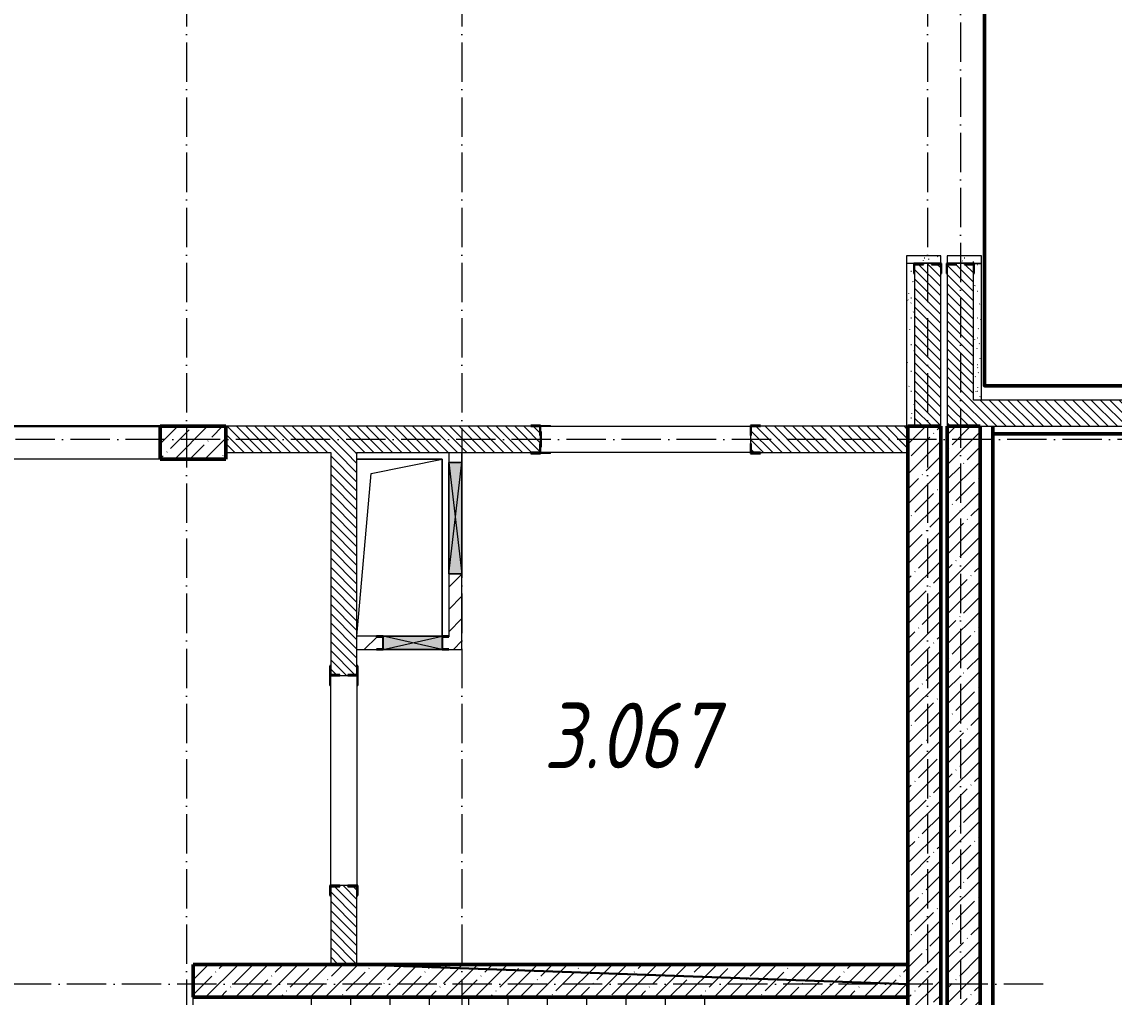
# Model space of a CAD drawing. Header units: millimetres. Extents: x -213536 to 1564669, y -45299 to 942238.
# Drawn here: x 617417 to 625744, y 345112 to 352545 of the extents above; entities that cross this region are included whole.
import ezdxf

# ---------------------------------------------------------------- set-up
doc = ezdxf.new("R2010")
doc.units = ezdxf.units.MM
doc.linetypes.add('50_200_ШТРИХ_1Т_ш5_п1_п1_', pattern=[700, 500, -100, 0, -100])
for name, color, linetype, lineweight in [('8.2)', 3, 'Continuous', 50), ('8.3)', 5, 'Continuous', 50), ('8.4)', 6, 'Continuous', 50), ('A-DETL-GENF-OTLN', 7, 'Continuous', 9), ('A-FLOR-____-OTLN', 7, 'Continuous', 9), ('A-GENM-____-MCUT', 7, 'Continuous', 25), ('A-GENM-____-OTLN', 7, 'Continuous', 9), ('A-GENM-____-OTLN-1', 7, 'Continuous', 25), ('A-GLAZ-____-OTLN', 7, 'Continuous', 9), ('A-WALL-____-MCUT', 7, 'Continuous', 13), ('A-WALL-____-MCUT-2', 7, 'Continuous', 50), ('A-WALL-____-OTLN', 7, 'Continuous', 9), ('A-WALL-____-PATT-1', 7, 'Continuous', 9), ('A-WALL-FNSH-MCUT-1', 7, 'Continuous', 9), ('I-WALL-____-OTLN', 7, 'Continuous', 9), ('S-GRID-____-OTLN-1', 7, '50_200_ШТРИХ_1Т_ш5_п1_п1_', 9), ('S-STRS-____-OTLN-1', 7, 'Continuous', 9), ('Марки помещений', 7, 'Continuous', 9)]:
    doc.layers.add(name, color=color, linetype=linetype, lineweight=lineweight)
doc.layers.add('A-WALL-____-PATT-2', color=7, linetype='Continuous', lineweight=9, true_color=0x787878)
doc.styles.add('ISOCPEUR_I_2', font='isocpeui.ttf', dxfattribs={"width": 0.85, "height": 2.3})
pattern_1 = [(135, (549721.475, 286281.11), (-35.35534, -35.35534), [])]
pattern_2 = [(45, (549721.47, 286281.11), (-84.85281, 84.85281), [])]
pattern_3 = [(45, (549721.47, 286281.11), (-114.04925, 114.04925), []), (45, (549835.52, 286281.11), (-114.04925, 114.04925), [201.612, -40.322, 3.353, -36.97])]
pattern_4 = [(0, (549721.475, 286281.11), (203.2, 50.8), [3.353, -149.047, 3.353, -149.047, -812.8]), (0, (549721.475, 286281.11), (203.2, 50.8), [-304.8, 3.353, -301.447, 3.353, -149.047, -355.6]), (0, (549721.475, 286281.11), (203.2, 50.8), [-762, 3.353, -98.247, 3.353, -250.647]), (120, (549797.675, 286306.51), (-145.59409, 150.576362), [3.353, -149.047, 3.353, -149.047, -812.8]), (120, (549797.675, 286306.51), (-145.59409, 150.576362), [-304.8, 3.353, -301.447, 3.353, -149.047, -355.6]), (120, (549797.675, 286306.51), (-145.59409, 150.576362), [-762, 3.353, -98.247, 3.353, -250.647]), (240, (549823.075, 286408.11), (-57.60591, -201.376362), [3.353, -149.047, 3.353, -149.047, -812.8]), (240, (549823.075, 286408.11), (-57.60591, -201.376362), [-304.8, 3.353, -301.447, 3.353, -149.047, -355.6]), (240, (549823.075, 286408.11), (-57.60591, -201.376362), [-762, 3.353, -98.247, 3.353, -250.647])]

# ---------------------------------------------------------------- blocks, each defined once
blk = doc.blocks.new('Фахверк_СКБ_Уголок - 200_3550-28267367-АР1_План отверстий 3 этажа в осях 1-64_Ю-ЯЯ')
at = {"layer": 'A-GENM-____-MCUT'}
for p, q in [((200, 156), (125, 156)), ((125, 156), (125, 81)), ((131, 81), (131, 150)), ((131, 150), (200, 150)), ((200, 150), (200, 156)), ((125, 81), (131, 81)), ((131, 19), (125, 19)), ((125, 19), (125, -56)), ((131, -50), (131, 19)), ((125, -56), (200, -56)), ((200, -50), (131, -50)), ((200, -56), (200, -50))]:
    blk.add_line(p, q, dxfattribs=at)
blk = doc.blocks.new('154_Стойка_СКБ_Уголок - СМ-2180_200-28268025-АР1_План отверстий 3 этажа в осях 1-64_Ю-ЯЯ')
at = {"layer": 'A-GENM-____-MCUT'}
for p, q in [((125, 156), (125, 81)), ((200, 156), (125, 156)), ((131, 81), (131, 150)), ((131, 150), (200, 150)), ((200, 150), (200, 156)), ((125, 81), (131, 81)), ((131, 19), (125, 19)), ((125, 19), (125, -56)), ((131, -50), (131, 19)), ((125, -56), (200, -56)), ((200, -50), (131, -50)), ((200, -56), (200, -50))]:
    blk.add_line(p, q, dxfattribs=at)
blk = doc.blocks.new('Стойка_Влож_Полоса боковая - Полоса-28213942-АР1_План отверстий 3 этажа в осях 1-64_Ю-ЯЯ')
at = {"layer": 'A-GENM-____-OTLN'}
for p, q in [((-5, 60), (0, 60)), ((-5, -60), (-5, 60)), ((0, -60), (-5, -60))]:
    blk.add_line(p, q, dxfattribs=at)
blk = doc.blocks.new('Стойка_Влож_Уголок_Опорный - Уголок-28213941-АР1_План отверстий 3 этажа в осях 1-64_Ю-ЯЯ')
at = {"layer": 'A-GENM-____-OTLN'}
for p, q in [((-212, -6), (-212, 0)), ((0, 0), (0, -6)), ((-212, -75), (-212, -6)), ((-212, -6), (-206, -6)), ((-212, -75), (-206, -75)), ((-6, -6), (0, -6)), ((-6, -75), (0, -75)), ((0, -6), (0, -75))]:
    blk.add_line(p, q, dxfattribs=at)
blk = doc.blocks.new('Фахверк_СКБ_Уголок - 200_3960-28268576-АР1_План отверстий 3 этажа в осях 1-64_Ю-ЯЯ')
at = {"layer": 'A-GENM-____-MCUT'}
for p, q in [((200, 156), (125, 156)), ((125, 156), (125, 81)), ((131, 81), (131, 150)), ((131, 150), (200, 150)), ((200, 150), (200, 156)), ((125, 81), (131, 81)), ((131, 19), (125, 19)), ((125, 19), (125, -56)), ((131, -50), (131, 19)), ((125, -56), (200, -56)), ((200, -50), (131, -50)), ((200, -56), (200, -50))]:
    blk.add_line(p, q, dxfattribs=at)
blk = doc.blocks.new('154_Стойка_СКБ_Уголок - СМ-2540_200-37126399-АР1_План отверстий 3 этажа в осях 1-64_Ю-ЯЯ')
at = {"layer": 'A-GENM-____-MCUT'}
for p, q in [((125, 156), (125, 81)), ((200, 156), (125, 156)), ((131, 81), (131, 150)), ((131, 150), (200, 150)), ((200, 150), (200, 156)), ((125, 81), (131, 81)), ((131, 19), (125, 19)), ((125, 19), (125, -56)), ((131, -50), (131, 19)), ((125, -56), (200, -56)), ((200, -50), (131, -50)), ((200, -56), (200, -50))]:
    blk.add_line(p, q, dxfattribs=at)
blk = doc.blocks.new('Стойка_Влож_Полоса боковая - Полоса-V164-АР1_План отверстий 3 этажа в осях 1-64_Ю-ЯЯ')
at = {"layer": 'A-GENM-____-OTLN'}
for p, q in [((-5, 60), (0, 60)), ((-5, -60), (-5, 60)), ((0, 31), (0, -31)), ((0, -60), (-5, -60))]:
    blk.add_line(p, q, dxfattribs=at)
blk = doc.blocks.new('АР_Перемычка - АР_Перемычка-37111637-АР1_План отверстий 3 этажа в осях 1-64_Ю-ЯЯ')
at = {"layer": 'A-GENM-____-OTLN'}
blk.add_line((-400, -100), (-392, -100), dxfattribs=at)
blk = doc.blocks.new('AR_Отверстие прямоугольное _в плите_ - AR_Отверстие прямоугольное _в плите_-V206-АР1_План отверстий 3 этажа в осях 1-64_Ю-ЯЯ')
at = {"layer": 'A-GENM-____-OTLN'}
for p, q in [((325, 675), (-325, 675)), ((-216.7, 566.7), (325, 675)), ((325, -675), (325, 675)), ((-325, -675), (-216.7, 566.7))]:
    blk.add_line(p, q, dxfattribs=at)
blk = doc.blocks.new('AR_Отверстие прямоугольное _в стене_ - AR_Отверстие прямоугольное _в стене__ОВ-36931939-АР1_План отверстий 3 этажа в осях 1-64_Ю-ЯЯ')
at = {"layer": 'A-GLAZ-____-OTLN'}
blk.add_hatch(color=256, dxfattribs=at).paths.add_polyline_path([(225, 50), (-225, 50), (-225, -50), (225, -50), (225, 47)], flags=0)
at = {"layer": 'A-DETL-GENF-OTLN'}
for p, q in [((-225, 50), (225, 50)), ((225, 50), (-225, -50)), ((-225, 50), (225, -50)), ((225, 50), (-225, 50)), ((225, -50), (-225, -50)), ((-225, -50), (225, -50))]:
    blk.add_line(p, q, dxfattribs=at)
blk = doc.blocks.new('AR_Отверстие прямоугольное _в стене_ - AR_Отверстие прямоугольное _в стене__ОВ-36933867-АР1_План отверстий 3 этажа в осях 1-64_Ю-ЯЯ')
at = {"layer": 'A-GLAZ-____-OTLN'}
blk.add_hatch(color=256, dxfattribs=at).paths.add_polyline_path([(-425, -50), (425, -50), (425, 50), (-425, 50)], flags=0)
at = {"layer": 'A-DETL-GENF-OTLN'}
for p, q in [((-425, -50), (-425, 50)), ((-425, 50), (425, 50)), ((425, 50), (-425, -50)), ((-425, 50), (425, -50)), ((425, 50), (-425, 50)), ((-425, 50), (-425, -50)), ((425, 50), (425, -50)), ((425, -50), (425, 50)), ((425, -50), (-425, -50)), ((-425, -50), (425, -50))]:
    blk.add_line(p, q, dxfattribs=at)
blk = doc.blocks.new('154_Фахверк_СКБ_Швеллер - Тип_100_3960_зеркало-36793856-АР1_План отверстий 3 этажа в осях 1-64_Ю-ЯЯ')
at = {"layer": 'A-GENM-____-MCUT'}
for p, q in [((175, 50), (125, 50)), ((125, 50), (125, -50)), ((128, 47), (175, 47)), ((128, -47), (128, 47)), ((175, 47), (175, 50)), ((125, -50), (175, -50)), ((175, -47), (128, -47)), ((175, -50), (175, -47))]:
    blk.add_line(p, q, dxfattribs=at)
blk = doc.blocks.new('154_Фахверк_СКБ_Швеллер - Тип_100_3960-28318856-АР1_План отверстий 3 этажа в осях 1-64_Ю-ЯЯ')
at = {"layer": 'A-GENM-____-MCUT'}
for p, q in [((175, 50), (125, 50)), ((125, 50), (125, -50)), ((128, 47), (175, 47)), ((128, -47), (128, 47)), ((175, 47), (175, 50)), ((125, -50), (175, -50)), ((175, -47), (128, -47)), ((175, -50), (175, -47))]:
    blk.add_line(p, q, dxfattribs=at)

msp = doc.modelspace()

# ---------------------------------------------------------------- hatches: boundary and pattern name
at = {"layer": 'A-WALL-____-PATT-1'}
h = msp.add_hatch(dxfattribs=at)
h.set_pattern_fill('FP_9', color=256, style=0, pattern_type=2)
h.set_pattern_definition(pattern_1)
h.paths.add_polyline_path([(624421.5, 349462.2), (624421.5, 350696.2), (624352.5, 350696.2), (624352.5, 350702.2), (624290.5, 350702.2), (624290.5, 350696.2), (624221.5, 350696.2), (624221.5, 349462.2)], flags=0)
h.paths.add_polyline_path([(624352.5, 352922.2), (624352.5, 352928.2), (624421.5, 352928.2), (624421.5, 353462.2), (624221.5, 353462.2), (624221.5, 352928.2), (624290.5, 352928.2), (624290.5, 352922.2)], flags=0)
h = msp.add_hatch(dxfattribs=at)
h.set_pattern_fill('FP_9', color=256, style=0, pattern_type=2)
h.set_pattern_definition(pattern_1)
h.paths.add_polyline_path([(624671.5, 349662.2), (624671.5, 350696.2), (624602.5, 350696.2), (624602.5, 350702.2), (624540.5, 350702.2), (624540.5, 350696.2), (624471.5, 350696.2), (624471.5, 349662.2)], flags=0)
h.paths.add_polyline_path([(624602.5, 352922.2), (624602.5, 352928.2), (624671.5, 352928.2), (624671.5, 353462.2), (624471.5, 353462.2), (624471.5, 352928.2), (624540.5, 352928.2), (624540.5, 352922.2)], flags=0)
h = msp.add_hatch(dxfattribs=at)
h.set_pattern_fill('FP_9', color=256, style=0, pattern_type=2)
h.set_pattern_definition(pattern_1)
h.paths.add_polyline_path([(627221.5, 349462.2), (627221.5, 349662.2), (626931.5, 349662.2), (626931.5, 349462.2)], flags=0)
h.paths.add_polyline_path([(626431.5, 349462.2), (626431.5, 349662.2), (624471.5, 349662.2), (624471.5, 349462.2)], flags=0)
h = msp.add_hatch(dxfattribs=at)
h.set_pattern_fill('FP_12', color=256, style=0, pattern_type=2)
h.set_pattern_definition(pattern_3)
h.paths.add_polyline_path([(618971.5, 349212.2), (618971.5, 349462.2), (618471.5, 349462.2), (618471.5, 349212.2)], flags=0)
h.paths.add_polyline_path([(616871.5, 349212.2), (616871.1, 349462.2), (616671.5, 349462.2), (616671.5, 349212.2), (616871.1, 349212.2)], flags=0)
h = msp.add_hatch(dxfattribs=at)
h.set_pattern_fill('FP_9', color=256, style=0, pattern_type=2)
h.set_pattern_definition(pattern_1)
h.paths.add_polyline_path([(623940.9, 349262.2), (624171.5, 349262.2), (624171.5, 349462.2), (622977.5, 349462.2), (622977.5, 349393.2), (622971.5, 349393.2), (622971.5, 349331.2), (622977.5, 349331.2), (622977.5, 349262.2), (623046.5, 349262.2)], flags=0)
h.paths.add_polyline_path([(621296.5, 349262.2), (621365.5, 349262.2), (621365.5, 349331.2), (621371.5, 349331.2), (621371.5, 349393.2), (621365.5, 349393.2), (621365.5, 349462.2), (618971.5, 349462.2), (618971.5, 349262.2), (620406, 349262.2)], flags=0)
h = msp.add_hatch(dxfattribs=at)
h.set_pattern_fill('FP_12', color=256, style=0, pattern_type=2)
h.set_pattern_definition(pattern_3)
h.paths.add_polyline_path([(624171.5, 341462.2), (624421.5, 341462.2), (624421.5, 349462.2), (624171.5, 349462.2), (624171.5, 341890.1)], flags=0)
h = msp.add_hatch(dxfattribs=at)
h.set_pattern_fill('FP_12', color=256, style=0, pattern_type=2)
h.set_pattern_definition(pattern_3)
h.paths.add_polyline_path([(624471.5, 341412.2), (624721.5, 341412.2), (624721.5, 349462.2), (624471.5, 349462.2), (624471.5, 341890.1)], flags=0)
h = msp.add_hatch(dxfattribs=at)
h.set_pattern_fill('FP_9', color=256, style=0, pattern_type=2)
h.set_pattern_definition(pattern_1)
h.paths.add_polyline_path([(619840.5, 345362.2), (619971.5, 345362.2), (619971.5, 345956.2), (619902.5, 345956.2), (619902.5, 345962.2), (619840.5, 345962.2), (619840.5, 345956.2), (619771.5, 345956.2), (619771.5, 345362.2)], flags=0)
h.paths.add_polyline_path([(619840.5, 347562.2), (619902.5, 347562.2), (619902.5, 347568.2), (619971.5, 347568.2), (619971.5, 349262.2), (619771.5, 349262.2), (619771.5, 347568.2), (619840.5, 347568.2)], flags=0)
h = msp.add_hatch(dxfattribs=at)
h.set_pattern_fill('FP_7', color=256, style=0, pattern_type=2)
h.set_pattern_definition(pattern_2)
h.paths.add_polyline_path([(620671.5, 347762.2), (620771.5, 347762.2), (620771.5, 348337.2), (620671.5, 348337.2), (620671.5, 347765.2)], flags=0)
h.paths.add_polyline_path([(620771.5, 349187.2), (620771.5, 349262.2), (620671.5, 349262.2), (620671.5, 349187.2), (620766.1, 349187.2)], flags=0)
h = msp.add_hatch(dxfattribs=at)
h.set_pattern_fill('FP_7', color=256, style=0, pattern_type=2)
h.set_pattern_definition(pattern_2)
h.paths.add_polyline_path([(619971.5, 347762.2), (620121.5, 347762.2), (620121.5, 347765.2), (620168.5, 347765.2), (620168.5, 347859.2), (620121.5, 347859.2), (620121.5, 347862.2), (619971.5, 347862.2), (619971.5, 347765.2)], flags=0)
h.paths.add_polyline_path([(620671.5, 347765.2), (620671.5, 347859.2), (620624.5, 347859.2), (620624.5, 347765.2)], flags=0)
h = msp.add_hatch(dxfattribs=at)
h.set_pattern_fill('FP_12', color=256, style=0, pattern_type=2)
h.set_pattern_definition(pattern_3)
h.paths.add_polyline_path([(624171.5, 345112.2), (624171.5, 345362.2), (618721.5, 345362.2), (618721.5, 345112.2), (623940.9, 345112.2)], flags=0)
at = {"layer": 'A-WALL-____-PATT-2'}
h = msp.add_hatch(dxfattribs=at)
h.set_pattern_fill('FP_156', color=256, style=0, pattern_type=2)
h.set_pattern_definition(pattern_4)
h.paths.add_polyline_path([(624221.5, 349462.2), (624221.5, 350627.2), (624215.5, 350627.2), (624215.5, 350702.2), (624161.5, 350702.2), (624161.5, 349462.2)], flags=0)
h.paths.add_polyline_path([(624215.5, 352922.2), (624215.5, 352997.2), (624221.5, 352997.2), (624221.5, 353462.2), (624161.5, 353462.2), (624161.5, 352922.2)], flags=0)
h = msp.add_hatch(dxfattribs=at)
h.set_pattern_fill('FP_156', color=256, style=0, pattern_type=2)
h.set_pattern_definition(pattern_4)
h.paths.add_polyline_path([(624731.5, 349662.2), (624731.5, 350702.2), (624677.5, 350702.2), (624677.5, 350627.2), (624671.5, 350627.2), (624671.5, 349662.2)], flags=0)
h.paths.add_polyline_path([(624731.5, 352922.2), (624731.5, 353462.2), (624671.5, 353462.2), (624671.5, 352997.2), (624677.5, 352997.2), (624677.5, 352922.2)], flags=0)
h = msp.add_hatch(dxfattribs=at)
h.set_pattern_fill('FP_156', color=256, style=0, pattern_type=2)
h.set_pattern_definition(pattern_4)
h.paths.add_polyline_path([(624381.5, 350702.2), (624421.5, 350702.2), (624421.5, 350762.2), (624161.5, 350762.2), (624161.5, 350702.2), (624261.5, 350702.2), (624261.5, 350707.2), (624381.5, 350707.2)], flags=0)
h = msp.add_hatch(dxfattribs=at)
h.set_pattern_fill('FP_156', color=256, style=0, pattern_type=2)
h.set_pattern_definition(pattern_4)
h.paths.add_polyline_path([(624471.5, 350702.2), (624511.5, 350702.2), (624511.5, 350707.2), (624631.5, 350707.2), (624631.5, 350702.2), (624731.5, 350702.2), (624731.5, 350762.2), (624471.5, 350762.2)], flags=0)

# ---------------------------------------------------------------- linework, layer by layer
at = {"color": 2, "lineweight": 30}
for points in [[(616421.5, 349462.2), (618971.5, 349462.2)], [(619971.5, 345362.2), (624171.5, 345212.2), (624171.5, 349262.2)]]:
    msp.add_lwpolyline(points, dxfattribs=at)
at = {"layer": '8.2)', "lineweight": 50}
msp.add_lwpolyline([(624819.3, 341662.2), (624819.3, 349462.2)], dxfattribs=at)
at = {"layer": '8.3)', "lineweight": 50}
for points in [[(635571.5, 341712), (635571.5, 350576.6), (625833.2, 350576.6), (625833.2, 349771.1), (624754.2, 349771.1), (624754.2, 353397)], [(627170.6, 349405.8), (624819.3, 349405.8)]]:
    msp.add_lwpolyline(points, dxfattribs=at)
at = {"layer": '8.4)', "lineweight": 50}
for points in [[(635571.5, 341712), (635571.5, 350576.6), (625833.2, 350576.6), (625833.2, 349771.1), (624754.2, 349771.1), (624754.2, 353397)], [(624819.3, 341662.2), (624819.3, 349462.2)], [(627170.6, 349405.8), (624819.3, 349405.8)]]:
    msp.add_lwpolyline(points, dxfattribs=at)
at = {"layer": 'A-FLOR-____-OTLN'}
for p, q in [((619971.5, 349212.2), (620621.5, 349212.2)), ((620621.5, 349212.2), (620621.5, 347862.2)), ((618721.5, 344432.2), (618721.5, 345112.2))]:
    msp.add_line(p, q, dxfattribs=at)
at = {"layer": 'A-WALL-____-MCUT'}
for p, q in [((624221.5, 350627.2), (624221.5, 349462.2)), ((624421.5, 349462.2), (624421.5, 350627.2)), ((624471.5, 350627.2), (624471.5, 349462.2)), ((624671.5, 349662.2), (624671.5, 350627.2)), ((626431.5, 349662.2), (624671.5, 349662.2)), ((621296.5, 349462.2), (618971.5, 349462.2)), ((624171.5, 349462.2), (623046.5, 349462.2)), ((624171.5, 349462.2), (624171.5, 349462.2)), ((624471.5, 349462.2), (626431.5, 349462.2)), ((621371.5, 349331.2), (621371.5, 349393.2)), ((622971.5, 349393.2), (622971.5, 349331.2)), ((618971.5, 349262.2), (619771.5, 349262.2)), ((619771.5, 349262.2), (619771.5, 347637.2)), ((619971.5, 349262.2), (621296.5, 349262.2)), ((619971.5, 347637.2), (619971.5, 349262.2)), ((623046.5, 349262.2), (624171.5, 349262.2)), ((619840.5, 347562.2), (619902.5, 347562.2)), ((619902.5, 345962.2), (619840.5, 345962.2)), ((619771.5, 345887.2), (619771.5, 345362.2)), ((619971.5, 345362.2), (619971.5, 345887.2))]:
    msp.add_line(p, q, dxfattribs=at)
at = {"layer": 'A-WALL-____-MCUT-2'}
for p, q in [((618971.5, 349462.2), (618471.5, 349462.2)), ((618471.5, 349462.2), (618471.5, 349212.2)), ((618971.5, 349212.2), (618971.5, 349462.2)), ((624171.5, 349462.2), (624171.5, 341462.2)), ((624421.5, 349462.2), (624171.5, 349462.2)), ((624421.5, 341462.2), (624421.5, 349462.2)), ((624471.5, 349462.2), (624471.5, 341412.2)), ((624721.5, 349462.2), (624471.5, 349462.2)), ((624721.5, 341412.2), (624721.5, 349462.2)), ((618471.5, 349212.2), (618971.5, 349212.2)), ((624171.5, 345362.2), (618721.5, 345362.2)), ((618721.5, 345362.2), (618721.5, 345112.2)), ((618721.5, 345112.2), (624171.5, 345112.2))]:
    msp.add_line(p, q, dxfattribs=at)
at = {"layer": 'A-WALL-____-OTLN'}
for p, q in [((616871.5, 349462.2), (618471.5, 349462.2)), ((618471.5, 349212.2), (616871.5, 349212.2))]:
    msp.add_line(p, q, dxfattribs=at)
at = {"layer": 'A-WALL-FNSH-MCUT-1'}
for p, q in [((624161.5, 350762.2), (624161.5, 349462.2)), ((624421.5, 350762.2), (624161.5, 350762.2)), ((624421.5, 350702.2), (624421.5, 350762.2)), ((624731.5, 350762.2), (624471.5, 350762.2)), ((624471.5, 350762.2), (624471.5, 350702.2)), ((624731.5, 349662.2), (624731.5, 350762.2)), ((624215.5, 350702.2), (624161.5, 350702.2)), ((624731.5, 350702.2), (624677.5, 350702.2)), ((624677.5, 350702.2), (624731.5, 350702.2)), ((624161.5, 349462.2), (624171.5, 349462.2)), ((620671.5, 349262.2), (620671.5, 349187.2)), ((620771.5, 349187.2), (620771.5, 349262.2)), ((620671.5, 348337.2), (620671.5, 347862.2)), ((620771.5, 347762.2), (620771.5, 348337.2)), ((620121.5, 347862.2), (619971.5, 347862.2)), ((619971.5, 347762.2), (620121.5, 347762.2)), ((620671.5, 347762.2), (620771.5, 347762.2))]:
    msp.add_line(p, q, dxfattribs=at)
at = {"layer": 'I-WALL-____-OTLN'}
for p, q in [((621371.5, 349462.2), (622971.5, 349462.2)), ((622971.5, 349262.2), (621371.5, 349262.2)), ((619771.5, 345962.2), (619771.5, 347562.2)), ((619971.5, 347562.2), (619971.5, 345962.2))]:
    msp.add_line(p, q, dxfattribs=at)
at = {"layer": 'S-GRID-____-OTLN-1', "color": 251, "ltscale": 0.6, "true_color": 0x636466}
for p, q in [((618671.5, 377174), (618671.5, 339172.7)), ((620771.5, 377174), (620771.5, 326262.2)), ((624321.5, 377174), (624321.5, 326552.3)), ((624571.5, 376905.8), (624571.5, 326262.2)), ((653795.9, 349362.2), (545052.7, 349362.2)), ((625201.5, 345212.2), (545052.7, 345212.2))]:
    msp.add_line(p, q, dxfattribs=at)
at = {"layer": 'S-STRS-____-OTLN-1'}
for p, q in [((619621.5, 345112.2), (619621.5, 344752.2)), ((619621.5, 345112.2), (619621.5, 344752.2)), ((619921.5, 345112.2), (619921.5, 344752.2)), ((619921.5, 345112.2), (619921.5, 344752.2)), ((620221.5, 345112.2), (620221.5, 344752.2)), ((620221.5, 345112.2), (620221.5, 344752.2)), ((620521.5, 345112.2), (620521.5, 344752.2)), ((620521.5, 345112.2), (620521.5, 344752.2)), ((620821.5, 345112.2), (620821.5, 343562.2)), ((620821.5, 345112.2), (620821.5, 343562.2)), ((621121.5, 345112.2), (621121.5, 343562.2)), ((621121.5, 345112.2), (621121.5, 343562.2)), ((621421.5, 345112.2), (621421.5, 343562.2)), ((621421.5, 345112.2), (621421.5, 343562.2)), ((621721.5, 345112.2), (621721.5, 343562.2)), ((621721.5, 345112.2), (621721.5, 343562.2)), ((622021.5, 345112.2), (622021.5, 343562.2)), ((622021.5, 345112.2), (622021.5, 343562.2)), ((622321.5, 345112.2), (622321.5, 343562.2)), ((622321.5, 345112.2), (622321.5, 343562.2)), ((622621.5, 345112.2), (622621.5, 343562.2)), ((622621.5, 345112.2), (622621.5, 343562.2))]:
    msp.add_line(p, q, dxfattribs=at)

# ---------------------------------------------------------------- block references
at = {"layer": 'A-GENM-____-OTLN'}
for name, p, rotation in [('Стойка_Влож_Полоса боковая - Полоса-V164-АР1_План отверстий 3 этажа в осях 1-64_Ю-ЯЯ', (624321.5, 350702.2), 269.9999999999998), ('Стойка_Влож_Полоса боковая - Полоса-V164-АР1_План отверстий 3 этажа в осях 1-64_Ю-ЯЯ', (624571.5, 350702.2), 270), ('АР_Перемычка - АР_Перемычка-37111637-АР1_План отверстий 3 этажа в осях 1-64_Ю-ЯЯ', (624321.5, 350702.2), 89.99999999999986), ('Стойка_Влож_Уголок_Опорный - Уголок-28213941-АР1_План отверстий 3 этажа в осях 1-64_Ю-ЯЯ', (621371.5, 349468.2), 89.99999999999955), ('Стойка_Влож_Полоса боковая - Полоса-28213942-АР1_План отверстий 3 этажа в осях 1-64_Ю-ЯЯ', (621371.5, 349362.2), 180)]:
    msp.add_blockref(name, p, dxfattribs=dict(at, rotation=rotation))
for name, p in [('AR_Отверстие прямоугольное _в плите_ - AR_Отверстие прямоугольное _в плите_-V206-АР1_План отверстий 3 этажа в осях 1-64_Ю-ЯЯ', (620296.5, 348537.2)), ('Стойка_Влож_Уголок_Опорный - Уголок-28213941-АР1_План отверстий 3 этажа в осях 1-64_Ю-ЯЯ', (619977.5, 347562.2))]:
    msp.add_blockref(name, p, dxfattribs=at)
at = {"layer": 'A-GENM-____-OTLN-1'}
for name, p, rotation in [('154_Стойка_СКБ_Уголок - СМ-2540_200-37126399-АР1_План отверстий 3 этажа в осях 1-64_Ю-ЯЯ', (624271.5, 350827.2), 269.9999999999998), ('154_Стойка_СКБ_Уголок - СМ-2540_200-37126399-АР1_План отверстий 3 этажа в осях 1-64_Ю-ЯЯ', (624521.5, 350827.2), 270), ('154_Стойка_СКБ_Уголок - СМ-2180_200-28268025-АР1_План отверстий 3 этажа в осях 1-64_Ю-ЯЯ', (621496.5, 349412.2), 180), ('154_Фахверк_СКБ_Швеллер - Тип_100_3960-28318856-АР1_План отверстий 3 этажа в осях 1-64_Ю-ЯЯ', (620296.5, 347812.2), 180), ('154_Стойка_СКБ_Уголок - СМ-2180_200-28268025-АР1_План отверстий 3 этажа в осях 1-64_Ю-ЯЯ', (619921.5, 347437.2), 89.9999999999999), ('Фахверк_СКБ_Уголок - 200_3960-28268576-АР1_План отверстий 3 этажа в осях 1-64_Ю-ЯЯ', (619821.5, 346087.2), 269.9999999999999)]:
    msp.add_blockref(name, p, dxfattribs=dict(at, rotation=rotation))
for name, p in [('Фахверк_СКБ_Уголок - 200_3550-28267367-АР1_План отверстий 3 этажа в осях 1-64_Ю-ЯЯ', (622846.5, 349312.2)), ('154_Фахверк_СКБ_Швеллер - Тип_100_3960_зеркало-36793856-АР1_План отверстий 3 этажа в осях 1-64_Ю-ЯЯ', (620496.5, 347812.2))]:
    msp.add_blockref(name, p, dxfattribs=at)
at = {"layer": 'A-GLAZ-____-OTLN'}
for name, p, rotation in [('AR_Отверстие прямоугольное _в стене_ - AR_Отверстие прямоугольное _в стене__ОВ-36933867-АР1_План отверстий 3 этажа в осях 1-64_Ю-ЯЯ', (620721.5, 348762.2), 90), ('AR_Отверстие прямоугольное _в стене_ - AR_Отверстие прямоугольное _в стене__ОВ-36931939-АР1_План отверстий 3 этажа в осях 1-64_Ю-ЯЯ', (620396.5, 347812.2), 180)]:
    msp.add_blockref(name, p, dxfattribs=dict(at, rotation=rotation))

# ---------------------------------------------------------------- texts
at = {"layer": 'Марки помещений', "insert": (621394.2, 347356.2), "char_height": 500, "width": 785.654, "attachment_point": 1, "style": 'ISOCPEUR_I_2'}
msp.add_mtext('3.067', dxfattribs=at)

doc.saveas('drawing.dxf')
